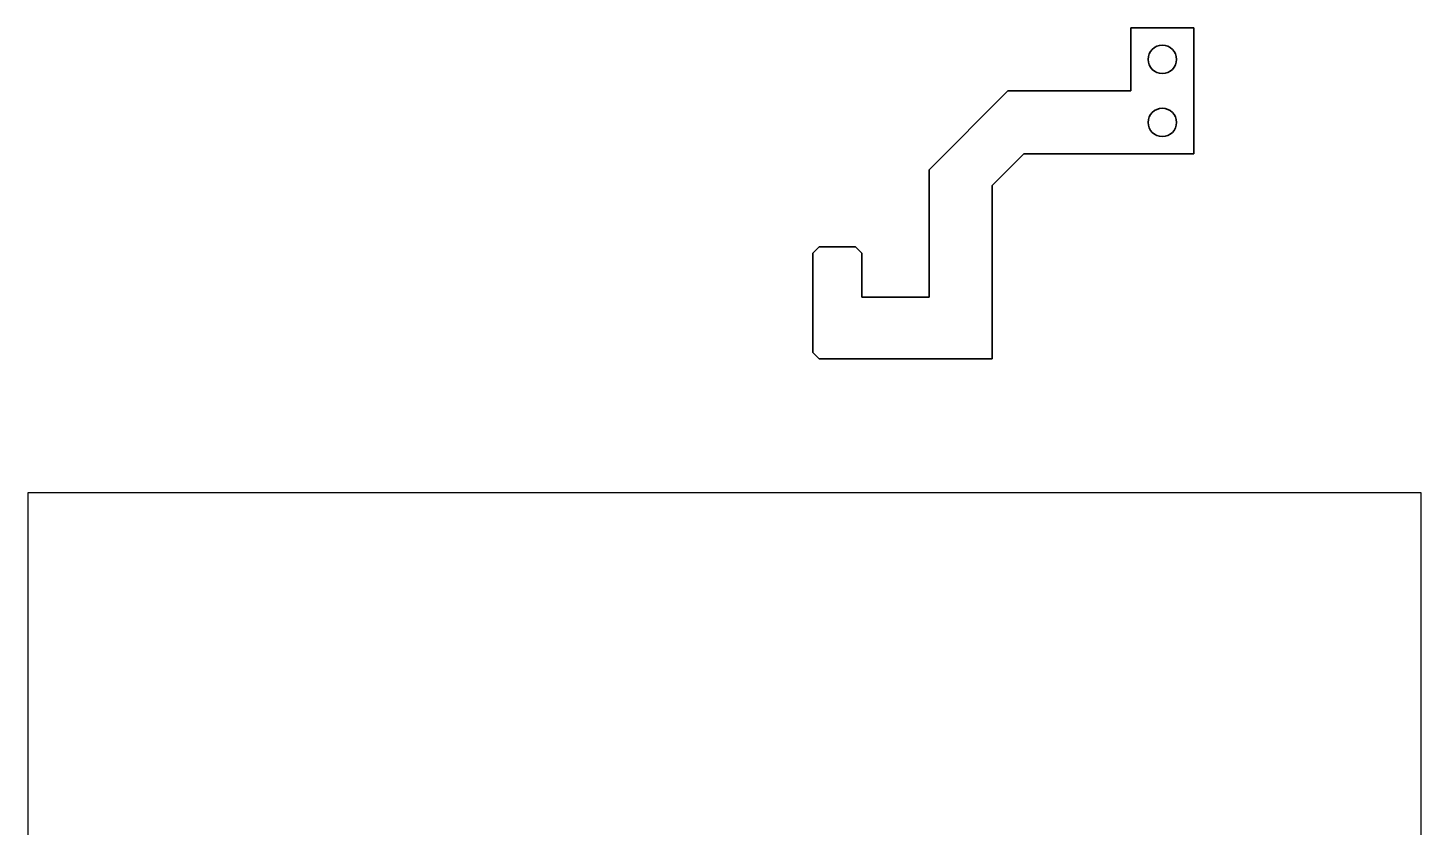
# Model space of a CAD drawing. Header units: inches. Extents: x 269 to 10986, y 1043 to 4337.
# Drawn here: x 10172.8 to 10615.1, y 2705 to 2958.7 of the extents above; entities that cross this region are included whole.
import ezdxf

# ---------------------------------------------------------------- set-up
doc = ezdxf.new("R2010")
doc.units = ezdxf.units.IN
doc.header["$MEASUREMENT"] = 0
doc.layers.add('DIM', color=3, linetype='Continuous')
doc.layers.add('粗实线', color=7, linetype='Continuous', lineweight=35)

msp = doc.modelspace()

# ---------------------------------------------------------------- linework, layer by layer
at = {"layer": 'DIM', "color": 6}
msp.add_lwpolyline([(10172.837, 2402.472), (10615.114, 2402.472), (10615.114, 2811.136), (10172.837, 2811.136)], close=True, dxfattribs=at)
at = {"layer": '粗实线'}
for p, q in [((10522.962, 2958.67), (10522.962, 2938.67)), ((10542.962, 2958.67), (10522.962, 2958.67)), ((10542.962, 2958.67), (10542.962, 2918.67)), ((10483.962, 2938.67), (10458.962, 2913.67)), ((10522.962, 2938.67), (10483.962, 2938.67)), ((10542.962, 2918.67), (10488.962, 2918.67)), ((10458.962, 2913.67), (10458.962, 2873.17)), ((10478.962, 2853.67), (10478.962, 2908.67)), ((10422.052, 2873.17), (10422.052, 2855.67)), ((10424.052, 2853.67), (10422.052, 2855.67)), ((10424.052, 2853.67), (10478.962, 2853.67))]:
    msp.add_line(p, q, dxfattribs=at)
at = {"layer": '粗实线', "ltscale": 0.353553}
msp.add_line((10478.962, 2908.67), (10488.962, 2918.67), dxfattribs=at)
at = {"layer": '粗实线', "ltscale": 0.070711}
for p, q in [((10424.052, 2889.17), (10422.052, 2887.17)), ((10437.552, 2887.17), (10435.552, 2889.17)), ((10422.052, 2855.67), (10424.052, 2853.67))]:
    msp.add_line(p, q, dxfattribs=at)
at = {"layer": '粗实线', "ltscale": 0.2875}
msp.add_line((10424.052, 2889.17), (10435.552, 2889.17), dxfattribs=at)
at = {"layer": '粗实线', "ltscale": 0.05}
for p, q in [((10422.052, 2887.17), (10422.052, 2875.17)), ((10437.552, 2887.17), (10437.552, 2875.17))]:
    msp.add_line(p, q, dxfattribs=at)
at = {"layer": '粗实线', "ltscale": 0.025}
for p, q in [((10422.052, 2874.17), (10422.052, 2875.17)), ((10437.552, 2874.17), (10437.552, 2875.17)), ((10422.052, 2874.17), (10422.052, 2873.17)), ((10437.552, 2874.17), (10437.552, 2873.17))]:
    msp.add_line(p, q, dxfattribs=at)
at = {"layer": '粗实线', "ltscale": 0.4375}
msp.add_line((10422.052, 2855.67), (10422.052, 2873.17), dxfattribs=at)
at = {"layer": '粗实线', "ltscale": 0.011723}
msp.add_line((10437.552, 2873.17), (10438.02, 2873.17), dxfattribs=at)
at = {"layer": '粗实线', "ltscale": 0.023212}
for p, q in [((10438.02, 2873.17), (10438.949, 2873.17)), ((10438.02, 2853.67), (10438.949, 2853.67))]:
    msp.add_line(p, q, dxfattribs=at)
at = {"layer": '粗实线', "ltscale": 0.047146}
for p, q in [((10440.847, 2873.17), (10438.962, 2873.17)), ((10440.847, 2853.67), (10438.962, 2853.67))]:
    msp.add_line(p, q, dxfattribs=at)
at = {"layer": '粗实线', "ltscale": 0.064444}
for p, q in [((10440.847, 2873.17), (10458.962, 2873.17)), ((10440.847, 2853.67), (10443.425, 2853.67))]:
    msp.add_line(p, q, dxfattribs=at)
at = {"layer": '粗实线', "ltscale": 0.027854}
for p, q in [((10444.539, 2873.17), (10443.425, 2873.17)), ((10444.539, 2853.67), (10443.425, 2853.67))]:
    msp.add_line(p, q, dxfattribs=at)
at = {"layer": '粗实线', "ltscale": 0.349223}
msp.add_line((10424.052, 2853.67), (10438.02, 2853.67), dxfattribs=at)
at = {"layer": '粗实线'}
for centre in [(10532.962, 2948.67), (10532.962, 2928.67)]:
    msp.add_circle(centre, 4.5, dxfattribs=at)

doc.saveas('drawing.dxf')
